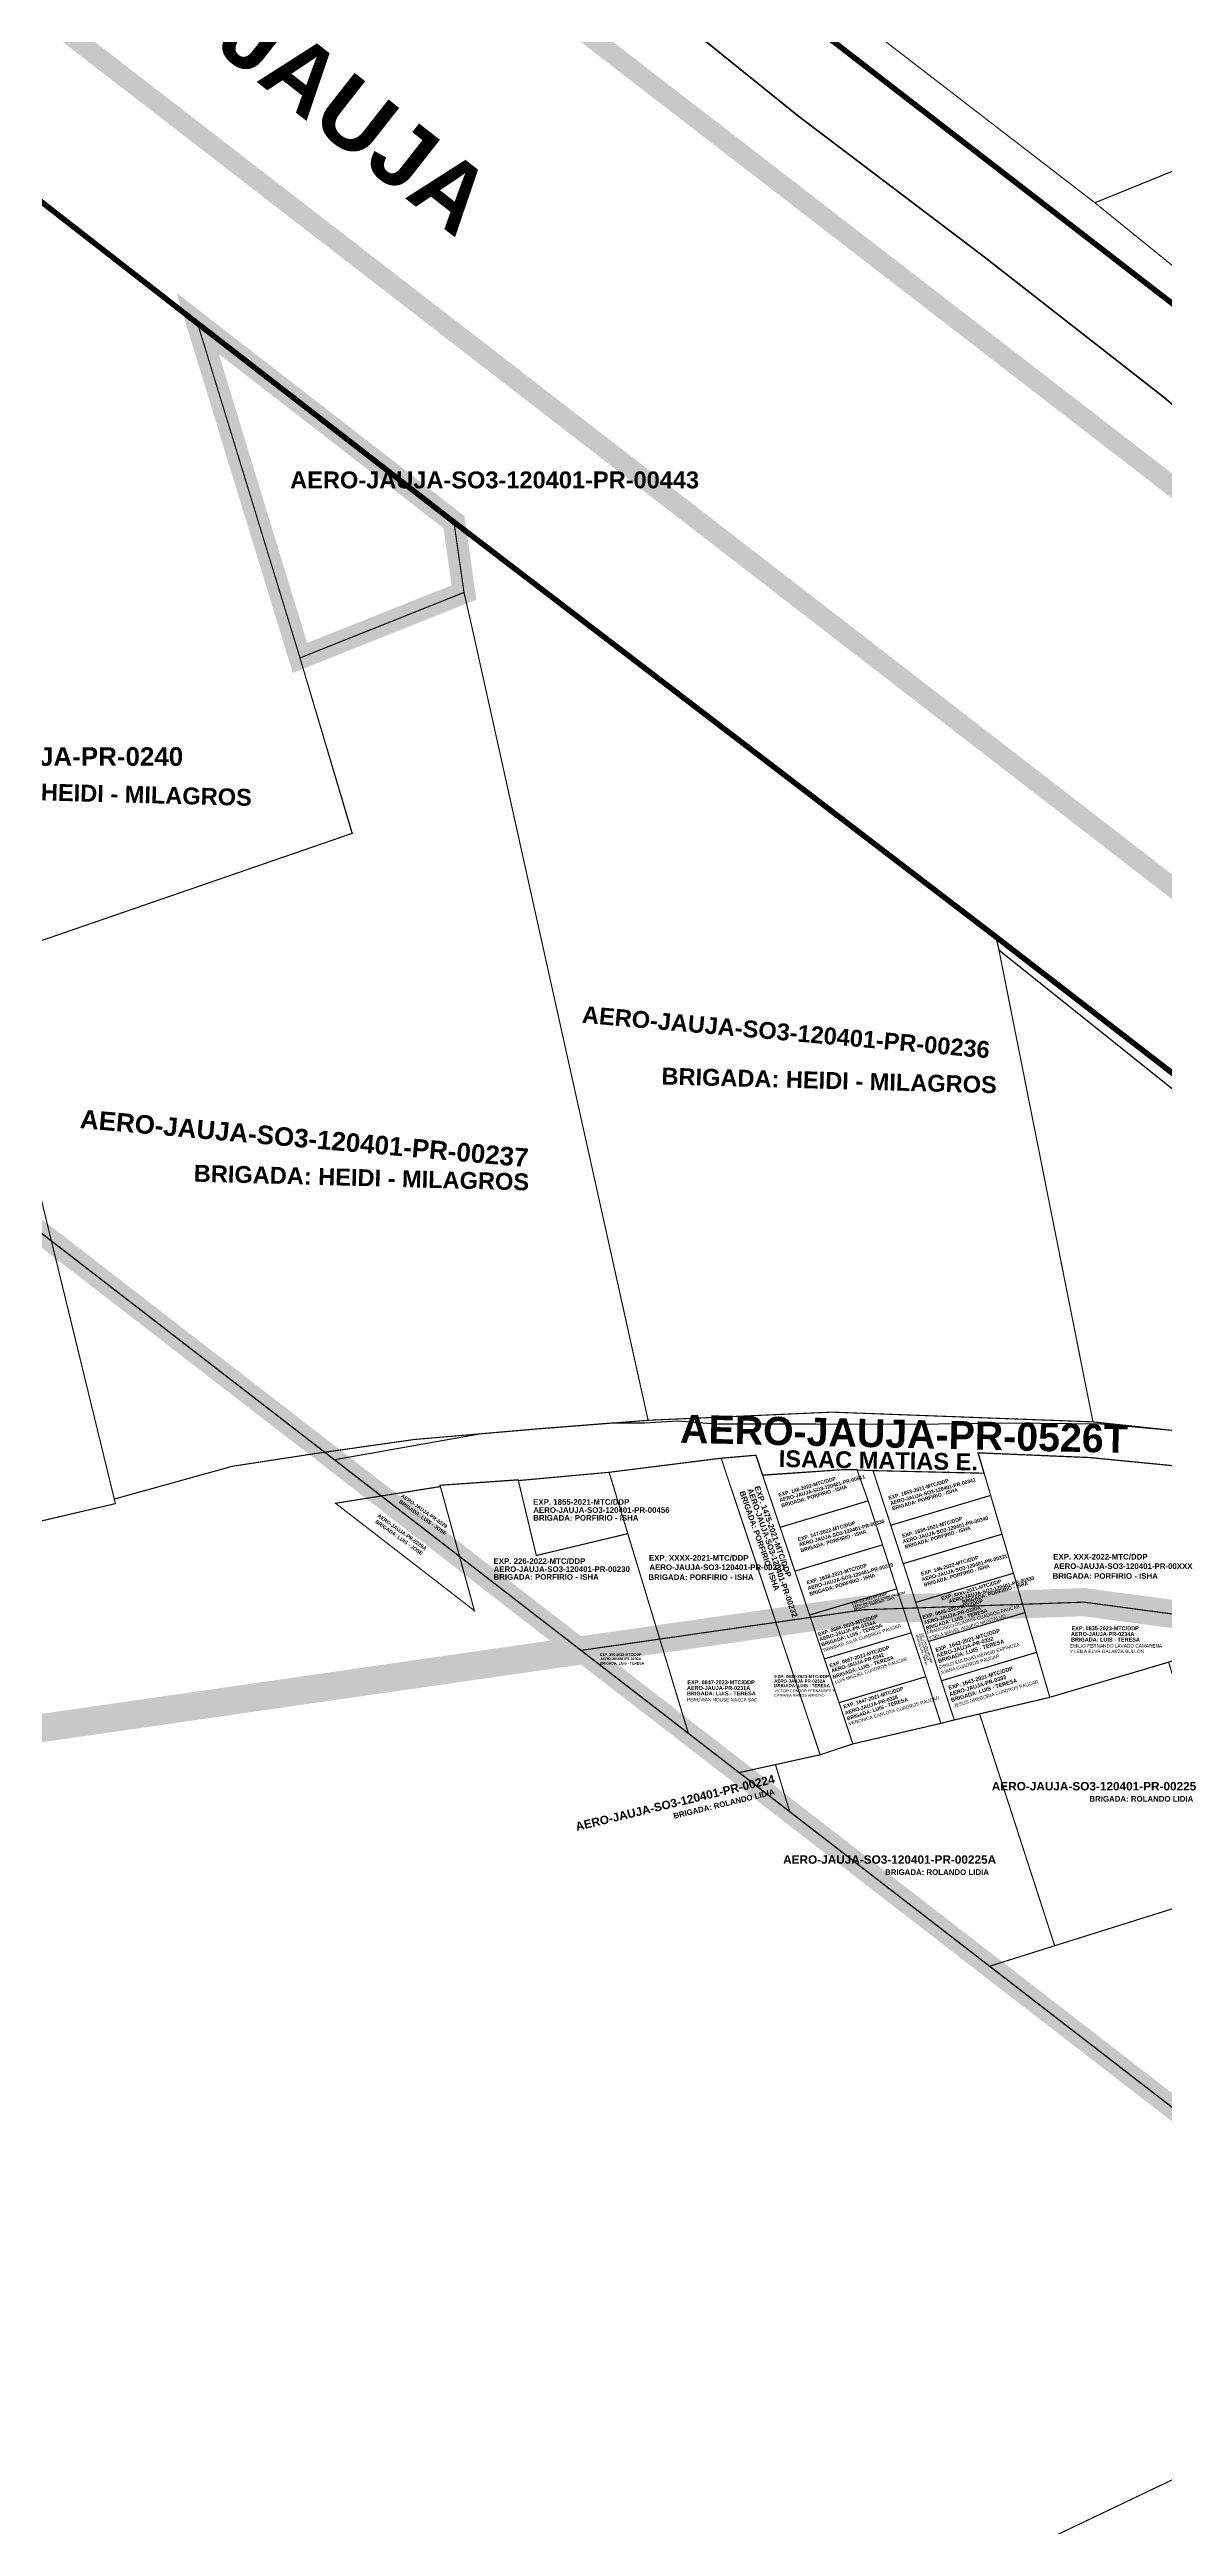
# Model space of a CAD drawing. Header units: metres. Extents: x 91 to 896469, y 125 to 17394210.
# Drawn here: x 448547.5 to 448745.7, y 8696782.9 to 8697223 of the extents above; entities that cross this region are included whole.
import ezdxf
from ezdxf.enums import TextEntityAlignment as Align

# ---------------------------------------------------------------- set-up
doc = ezdxf.new("R2010")
doc.units = ezdxf.units.M
doc.header["$MEASUREMENT"] = 0
doc.linetypes.add('DASHDOT2', pattern=[0.5, 0.25, -0.125, 0, -0.125])
for name, color, linetype, lineweight, true_color in [('AJ_BASE_SUNARP', 7, 'Continuous', 9, 0xc0fcce), ('Comunidad Campesina SUNARP', 7, 'Continuous', 9, 0xe39e00), ('PREDIO DEFINIDO ( EN PROCESO)', 7, 'Continuous', 30, 0xe0e000)]:
    doc.layers.add(name, color=color, linetype=linetype, lineweight=lineweight, true_color=true_color)
for name, color, linetype, lineweight in [('CBC-INTEREST-JAUJA', 150, 'Continuous', 30), ('PMD 2024', 1, 'Continuous', 5), ('PREDIO ADQUIRIDO ( CON RM)', 3, 'Continuous', 30)]:
    doc.layers.add(name, color=color, linetype=linetype, lineweight=lineweight)
for name, color, linetype in [('CODIGO', 7, 'Continuous'), ('EXPEDIENTE', 150, 'Continuous'), ('ortofoto 2025', 7, 'Continuous'), ('SUJETO PASIVO', 4, 'Continuous')]:
    doc.layers.add(name, color=color, linetype=linetype)
doc.styles.add('SANSSERIFBOLD', font='sasb____.pfb')
doc.styles.get("Standard").update_dxf_attribs({"font": 'arial.ttf'})

msp = doc.modelspace()

# ---------------------------------------------------------------- linework, layer by layer
at = {"color": 4, "linetype": 'DASHDOT2', "ltscale": 50}
msp.add_lwpolyline([(448383.74, 8697458.74), (448616.42, 8697278.9), (449049.33, 8696944.23), (449199.74, 8696827.82), (449241.48, 8696795.63), (449336.41, 8696722.26), (449417.35, 8696659.7), (449601.54, 8696517.35), (449638.34, 8696488.83), (449574.28, 8696405.79), (449572.18, 8696403.29), (449568.48, 8696405.71), (449391.99, 8696542.95), (449322.3, 8696596.67), (449255.67, 8696648.15), (449207, 8696685.63), (449062.1, 8696797.73), (448715.69, 8697065.38), (448715.69, 8697065.38), (448715.69, 8697065.38), (448715.69, 8697065.38), (448619.39, 8697139.07), (448573.83, 8697174.38), (448521.7, 8697214.96)], dxfattribs=at)
at = {"color": 30, "lineweight": 0, "const_width": 5}
msp.add_lwpolyline([(445954.14, 8695540.14), (446226.35, 8696553.13), (446260.12, 8696690.92), (446353.33, 8696744.96), (446491.12, 8696769.27), (446615.4, 8696804.4), (446647.83, 8696813.01), (446368.19, 8697143.3), (447401.14, 8697256.26), (447507.41, 8697243.65), (447682.13, 8697175.21), (448310.74, 8696905.03), (448335.51, 8696894.44), (448692.15, 8696945.78), (448731.32, 8696947.13), (448771.85, 8696941.73), (448883.97, 8696920.11), (449096.07, 8696117.68)], dxfattribs=at)
at = {"layer": 'AJ_BASE_SUNARP', "color": 1, "ltscale": 15, "const_width": 3.5}
msp.add_lwpolyline([(447815.43, 8697794.15), (447835.61, 8697807.17), (447844.59, 8697812.97), (447866.46, 8697827.08), (448248.57, 8697530.27), (449605.93, 8696482.47), (449575.02, 8696440.75), (449572, 8696436.67), (448558.87, 8697219.65), (448363.27, 8697370.8)], close=True, dxfattribs=at)
at = {"layer": 'CBC-INTEREST-JAUJA', "color": 150}
msp.add_lwpolyline([(448715.69, 8697065.38), (448716.24, 8697063.04), (448834.71, 8696968.23), (448836.88, 8696962.57), (448818.52, 8696957.47), (448819.41, 8696954.67), (448830.77, 8696959.21), (448836.79, 8696960.37), (448841.35, 8696960.22), (448858.81, 8696949.59), (448864.9, 8696945.14), (448870.81, 8696941.03), (448880.82, 8696934.79), (448921.95, 8696903.29), (448945.8, 8696885.85), (448971.66, 8696865.81), (448993.22, 8696848.82), (449019.46, 8696829.22), (449039.4, 8696813.33), (449058.31, 8696798.68), (449054.73, 8696797.03), (449062.1, 8696797.73), (448715.69, 8697065.38)], close=True, dxfattribs=at)
msp.add_lwpolyline([(448748.13, 8696977.54), (448734.5, 8696978.75), (448718.16, 8696978.95), (448701.28, 8696978.7), (448683.73, 8696978.78), (448665.98, 8696978.75), (448659.11, 8696979.29), (448653.34, 8696978.95), (448647.32, 8696978.94), (448634.47, 8696977.93), (448624.31, 8696977.07), (448604.54, 8696973.56), (448598.21, 8696972.4), (448598.21, 8696972.4), (448606.48, 8696966), (448616.98, 8696967.68), (448616.92, 8696967.91), (448630.8, 8696968.88), (448630.84, 8696968.74), (448646.97, 8696970.21), (448666.87, 8696972.72), (448673.05, 8696973.25), (448674.24, 8696969.72), (448688.71, 8696970.69), (448691.01, 8696970.67), (448693.86, 8696970.51), (448713.62, 8696970.05), (448712.55, 8696973.68), (448732.37, 8696972.84), (448836.88, 8696962.57)], dxfattribs=at)
at = {"layer": 'Comunidad Campesina SUNARP', "color": 242, "const_width": 0.3}
msp.add_lwpolyline([(449328.6, 8696898.23), (449290.6, 8696877.23), (449258.6, 8696886.23), (449214.6, 8696899.23), (449171.6, 8696910.23), (449127.6, 8696922.23), (449090.6, 8696932.23), (449063.6, 8696944.23), (449032.6, 8696944.23), (449020.6, 8696948.23), (449008.6, 8696957.23), (448982.6, 8696979.23), (448969.6, 8696997.23), (448941.6, 8697011.23), (448918.6, 8697031.23), (448892.6, 8697052.23), (448865.6, 8697068.22), (448836.6, 8697091.22), (448807.6, 8697112.22), (448766.6, 8697143.22), (448745.6, 8697161.22), (448713.6, 8697186.22), (448680.6, 8697211.22), (448649.6, 8697236.22)], dxfattribs=at)
at = {"layer": 'ortofoto 2025', "color": 30, "const_width": 1}
msp.add_lwpolyline([(448383.74, 8697458.74), (448616.42, 8697278.9), (449049.33, 8696944.23), (449199.74, 8696827.82), (449241.48, 8696795.63), (449336.41, 8696722.26), (449417.35, 8696659.7), (449601.54, 8696517.35), (449638.34, 8696488.83), (449574.28, 8696405.79), (449572.18, 8696403.29), (449568.48, 8696405.71), (449391.99, 8696542.95), (449322.3, 8696596.67), (449255.67, 8696648.15), (449207, 8696685.63), (449062.1, 8696797.73), (448715.69, 8697065.38), (448619.39, 8697139.07), (448573.83, 8697174.38), (448521.7, 8697214.96)], dxfattribs=at)
at = {"layer": 'PMD 2024', "color": 4, "linetype": 'Continuous', "lineweight": 35, "ltscale": 20, "const_width": 0.25}
msp.add_lwpolyline([(446623.18, 8698528.1), (446620.36, 8698536.51), (446610.4, 8698557.69), (446651.66, 8698611.07), (446576.59, 8698669.1), (446689.93, 8698815.74), (446740.57, 8698776.6), (446806.82, 8698862.32), (449771.2, 8696571.26), (449775.99, 8696557.79), (449674.35, 8696425.76), (449839.54, 8696298.09), (449196.34, 8696510.01), (448340.95, 8697171.27), (448216.44, 8697007.84), (447797.34, 8697331.75), (447784.54, 8697358.86), (447883.43, 8697486.8), (447076.22, 8698110.71), (446956.09, 8698218.6), (446730.51, 8698426.22), (446623.18, 8698528.1)], dxfattribs=at)
at = {"layer": 'PREDIO ADQUIRIDO ( CON RM)', "lineweight": 0, "const_width": 0.2}
for points in [[(448686.39, 8697250.47), (448696.07, 8697224.49), (448733.29, 8697195.82), (448797.48, 8697221.89), (448822.57, 8697233.79), (448795.47, 8697297.63), (448763.72, 8697284.29), (448756.64, 8697281.53), (448721.55, 8697265.77), (448686.39, 8697250.47)], [(448668.64, 8697238.53), (449049.33, 8696944.23)], [(448762.82, 8697171.9), (448733.29, 8697195.82), (448696.07, 8697224.49)], [(448712.55, 8696973.68), (448720.44, 8696946.75), (448731.32, 8696947.13), (448766.55, 8696942.43), (448782.38, 8696947.12), (448813.18, 8696955.99), (448836.88, 8696962.57), (448732.37, 8696972.84), (448712.55, 8696973.68)], [(448666.87, 8696972.72), (448676.61, 8696943.54), (448682.74, 8696944.42), (448673.05, 8696973.25), (448666.87, 8696972.72)], [(448616.92, 8696967.91), (448620.39, 8696955.25), (448641.98, 8696938.56), (448655.97, 8696940.57), (448650.29, 8696959.3), (448634.03, 8696955.42), (448630.8, 8696968.88), (448616.92, 8696967.91)], [(448677.36, 8696960.43), (448693, 8696965.13), (448695.56, 8696957.32), (448679.98, 8696952.64), (448677.36, 8696960.43)], [(448697.02, 8696960.8), (448699.23, 8696953.97), (448716.79, 8696959.21), (448714.77, 8696966.1), (448697.02, 8696960.8)], [(448701.45, 8696947.08), (448701.77, 8696946.11), (448720.44, 8696946.75), (448718.82, 8696952.27), (448701.45, 8696947.08)], [(448682.6, 8696944.84), (448682.74, 8696944.42), (448692.15, 8696945.78), (448699.23, 8696946.02), (448698.09, 8696949.5), (448682.6, 8696944.84)]]:
    msp.add_lwpolyline(points, dxfattribs=at)
for points in [[(448492.77, 8697176.91), (448521.7, 8697214.96), (448573.83, 8697174.38), (448591.9, 8697115.38), (448601.29, 8697083.75), (448535.72, 8697061.12), (448520.08, 8697055.75), (448492.14, 8697107.72), (448527.45, 8697122.65)], [(448733.29, 8697195.82), (448769.03, 8697210.33), (448783.26, 8697180.01), (448762.82, 8697171.9)], [(448619.39, 8697139.07), (448715.69, 8697065.38), (448716.24, 8697063.04), (448732.95, 8696979.17), (448686.58, 8696980.9), (448653.9, 8696979.45), (448622.52, 8697120.71), (448621.18, 8697126.57)], [(448619.39, 8697139.07), (448715.69, 8697065.38), (448716.24, 8697063.04), (448732.95, 8696979.17), (448686.58, 8696980.9), (448653.9, 8696979.45), (448622.52, 8697120.71), (448621.18, 8697126.57)], [(448535.72, 8697061.12), (448601.33, 8697083.76), (448592.03, 8697114.93), (448621.18, 8697126.57), (448622.52, 8697120.71), (448653.9, 8696979.45), (448634.47, 8696977.93), (448612.37, 8696976.04), (448594.56, 8696973.51), (448580, 8696971.27), (448559.03, 8696965.45)], [(448535.72, 8697061.12), (448601.33, 8697083.76), (448592.03, 8697114.93), (448621.18, 8697126.57), (448622.52, 8697120.71), (448653.9, 8696979.45), (448634.47, 8696977.93), (448612.37, 8696976.04), (448594.56, 8696973.51), (448580, 8696971.27), (448559.03, 8696965.45)], [(448716.24, 8697063.04), (448834.71, 8696968.23), (448732.95, 8696979.17)], [(448716.24, 8697063.04), (448834.71, 8696968.23), (448732.95, 8696979.17)], [(448535.72, 8697061.12), (448507.34, 8697051.38), (448430.48, 8696999.91), (448456.02, 8696940.46), (448559.23, 8696964.64)], [(448630.84, 8696968.74), (448646.97, 8696970.21), (448650.29, 8696959.3), (448634.03, 8696955.42)], [(448666.87, 8696972.72), (448646.97, 8696970.21), (448650.29, 8696959.3), (448655.97, 8696940.57), (448676.61, 8696943.54)], [(448674.24, 8696969.72), (448688.71, 8696970.69), (448691.01, 8696970.67), (448693, 8696965.13), (448677.36, 8696960.43)], [(448693.86, 8696970.51), (448697.02, 8696960.8), (448714.77, 8696966.1), (448713.62, 8696970.05)], [(448679.98, 8696952.64), (448695.56, 8696957.32), (448698.09, 8696949.5), (448682.6, 8696944.84)], [(448699.25, 8696953.98), (448716.79, 8696959.21), (448718.82, 8696952.27), (448701.45, 8696947.08)], [(448676.59, 8696943.54), (448655.97, 8696940.57), (448661.06, 8696923.81), (448670.08, 8696916.84), (448684.47, 8696920.01)], [(448682.74, 8696944.42), (448676.59, 8696943.54), (448684.47, 8696920.01), (448690.29, 8696921.94)], [(448682.74, 8696944.42), (448692.15, 8696945.78), (448699.23, 8696946.02), (448700.66, 8696941.69), (448685.22, 8696937.05)], [(448703.75, 8696940.16), (448703.71, 8696940.15), (448701.77, 8696946.11), (448699.23, 8696946.02), (448700.66, 8696941.69), (448703.25, 8696933.89), (448705.92, 8696925.59), (448708.3, 8696926.2), (448706.03, 8696933.16)], [(448701.77, 8696946.11), (448720.44, 8696946.75), (448720.87, 8696945.27), (448703.71, 8696940.15)], [(448720.87, 8696945.27), (448722.94, 8696938.21), (448706.03, 8696933.16), (448703.75, 8696940.16)], [(448766.55, 8696942.43), (448731.32, 8696947.13), (448720.44, 8696946.75), (448725.28, 8696930.22)], [(448655.97, 8696940.57), (448641.98, 8696938.56), (448661.06, 8696923.81)], [(448685.22, 8696937.05), (448700.66, 8696941.69), (448703.25, 8696933.89), (448687.83, 8696929.26)], [(448722.94, 8696938.21), (448725.28, 8696930.22), (448708.3, 8696926.2), (448706.03, 8696933.16)], [(448712.8, 8696927.27), (448726.15, 8696886.07), (448759.03, 8696896.39), (448746.39, 8696936.47), (448725.28, 8696930.22)], [(448687.83, 8696929.26), (448703.25, 8696933.89), (448705.92, 8696925.59), (448690.29, 8696921.94)], [(448676.53, 8696918.26), (448679.05, 8696909.91), (448714.58, 8696882.43), (448726.15, 8696886.07), (448712.8, 8696927.27), (448708.3, 8696926.2), (448705.92, 8696925.59), (448690.29, 8696921.94), (448684.47, 8696920.01)], [(448676.53, 8696918.26), (448679.05, 8696909.91), (448714.58, 8696882.43), (448726.15, 8696886.07), (448712.8, 8696927.27), (448708.3, 8696926.2), (448705.92, 8696925.59), (448690.29, 8696921.94), (448684.47, 8696920.01)], [(448831.14, 8696864.52), (448891.82, 8696890.43), (448883.97, 8696920.11), (448857.55, 8696925.21), (448845.64, 8696920.8), (448832.87, 8696917.48), (448818.09, 8696912.59), (448796.27, 8696906.84), (448759.03, 8696896.39), (448726.15, 8696886.07), (448714.58, 8696882.43), (448770.47, 8696839.23)], [(448670.08, 8696916.84), (448679.05, 8696909.91), (448676.53, 8696918.26)], [(448679.63, 8696759), (448786.48, 8696809.97), (448891.63, 8696859.3), (448945.8, 8696885.85), (448971.66, 8696865.81), (448893.15, 8696829.61), (448848.07, 8696807.03), (448714.32, 8696741.71)]]:
    msp.add_lwpolyline(points, close=True, dxfattribs=at)
at = {"layer": 'PREDIO DEFINIDO ( EN PROCESO)', "lineweight": 0, "const_width": 4}
msp.add_lwpolyline([(448365.95, 8697151.95), (449196.34, 8696510.01), (449839.54, 8696298.09), (449674.35, 8696425.76), (449775.99, 8696557.79), (449771.2, 8696571.26), (446806.82, 8698862.32)], dxfattribs=at)
at = {"layer": 'PREDIO DEFINIDO ( EN PROCESO)', "lineweight": 0}
for points, const_width in [([(448573.83, 8697174.38), (448619.39, 8697139.07), (448621.18, 8697126.57), (448592.03, 8697114.93)], 4), ([(448598.35, 8696964.7), (448606.48, 8696966), (448620.39, 8696955.25), (448623.03, 8696945.62)], 0.2), ([(448606.48, 8696966), (448620.39, 8696955.25), (448616.98, 8696967.68)], 0.2)]:
    msp.add_lwpolyline(points, close=True, dxfattribs=dict(at, const_width=const_width))

# ---------------------------------------------------------------- texts
at = {"layer": 'CBC-INTEREST-JAUJA', "style": 'SANSSERIFBOLD'}
for s, height, rotation, p in [('AERO-JAUJA-PR-0526T', 5, 358.6799, (448659.53, 8696975.46)), ('ISAAC MATIAS E. ', 3, 359.0026, (448677.1, 8696971.15))]:
    msp.add_text(s, height=height, rotation=rotation, dxfattribs=at).set_placement(p)
at = {"layer": 'CODIGO', "color": 4, "linetype": 'Continuous', "lineweight": 0, "style": 'SANSSERIFBOLD'}
msp.add_text('CERCO PERIMETRICAL DEL AEROPUERTO DE JAUJA', height=12, rotation=321.8976, dxfattribs=at).set_placement((448446.97, 8697325.02), align=Align.CENTER)
at = {"layer": 'CODIGO', "style": 'SANSSERIFBOLD'}
msp.add_text('AERO-JAUJA-PR-0240', height=3.3, dxfattribs=at).set_placement((448546.43, 8697095.76), align=Align.CENTER)
at = {"layer": 'CODIGO', "color": 6, "linetype": 'Continuous', "lineweight": 20, "style": 'SANSSERIFBOLD'}
for p in [(448553.64, 8697089.41), (448686.03, 8697038.35), (448602.92, 8697021.08)]:
    msp.add_text('BRIGADA: HEIDI - MILAGROS', height=3, rotation=358.4947, dxfattribs=at).set_placement(p, align=Align.CENTER)
at = {"layer": 'CODIGO', "style": 'SANSSERIFBOLD'}
for s, height, p in [('AERO-JAUJA-SO3-120401-PR-00236', 3, (448678.26, 8697046.94)), ('AERO-JAUJA-SO3-120401-PR-00237', 3.3, (448592.66, 8697027.91)), ('AERO-JAUJA-SO3-120401-PR-00237', 3.3, (448592.66, 8697027.91))]:
    msp.add_text(s, height=height, rotation=355, dxfattribs=at).set_placement(p, align=Align.CENTER)
at = {"layer": 'CODIGO', "lineweight": 20, "style": 'SANSSERIFBOLD'}
for s, height, rotation, p in [('AERO-JAUJA-SO3-120401-PR-00511', 0.65, 15.585, (448677.36, 8696964.93)), ('AERO-JAUJA-PR-0229', 0.65, 324.8801, (448609.92, 8696965.87)), ('AERO-JAUJA-SO3-120401-PR-00232', 1, 289.4623, (448671.51, 8696967.15)), ('AERO-JAUJA-SO3-120401-PR-00341', 0.65, 15.585, (448697.01, 8696964.38)), ('AERO-JAUJA-PR-0229A', 0.65, 324.7477, (448605.73, 8696962.32)), ('AERO-JAUJA-SO3-120401-PR-00336', 0.65, 15.585, (448680.79, 8696957.01)), ('AERO-JAUJA-SO3-120401-PR-00340', 0.65, 15.585, (448699.24, 8696957.57)), ('AERO-JAUJA-SO3-120401-PR-00339', 0.65, 15.585, (448682.36, 8696949.28)), ('AERO-JAUJA-SO3-120401-PR-00331', 0.65, 15.585, (448702.62, 8696950.82)), ('AERO-JAUJA-SO3-120401-PR-00330', 0.65, 15.585, (448707.43, 8696946.94)), ('AERO-JAUJA-SO3-120401-PR-00334', 0.4, 15.585, (448690.29, 8696946.09)), ('AERO-JAUJA-PR-0334A', 0.65, 17.1712, (448684.45, 8696940.19)), ('AERO-JAUJA-PR-0330A', 0.65, 15.3822, (448702.99, 8696943.13)), ('AERO-JAUJA-PR-0512', 0.325, 287.479, (448702, 8696941.43)), ('AERO-JAUJA-PR-0332', 0.7, 17.1712, (448705.27, 8696937.27)), ('AERO-JAUJA-PR-0342', 0.65, 17.1712, (448686.53, 8696934.61)), ('AERO-JAUJA-PR-0333', 0.7, 17.1712, (448707.54, 8696930.4)), ('AERO-JAUJA-PR-0338', 0.65, 17.1712, (448688.98, 8696927.11))]:
    msp.add_text(s, height=height, rotation=rotation, dxfattribs=at).set_placement(p)
at = {"layer": 'CODIGO', "color": 6, "linetype": 'Continuous', "lineweight": 20, "style": 'SANSSERIFBOLD'}
for s, height, rotation, p in [('BRIGADA: LUIS - JOSE', 0.65, 324.8801, (448609.53, 8696964.82)), ('BRIGADA: PORFIRIO - ISHA', 1, 289.4623, (448670.12, 8696966.69)), ('BRIGADA: PORFIRIO - ISHA', 0.65, 16.3257, (448677.67, 8696963.95)), ('BRIGADA: PORFIRIO - ISHA', 0.65, 16.3257, (448697.33, 8696963.43)), ('BRIGADA: LUIS - JOSE', 0.65, 324.7477, (448605.34, 8696961.27)), ('BRIGADA: PORFIRIO - ISHA', 0.65, 16.3257, (448699.62, 8696956.63)), ('BRIGADA: PORFIRIO - ISHA', 0.65, 16.3257, (448681.08, 8696955.98)), ('BRIGADA: PORFIRIO - ISHA', 0.65, 16.3257, (448682.67, 8696948.24)), ('BRIGADA: PORFIRIO - ISHA', 0.65, 16.3257, (448703, 8696949.88)), ('BRIGADA: PORFIRIO - ISHA', 0.4, 16.3257, (448690.54, 8696945.62)), ('BRIGADA: PORFIRIO - ISHA', 0.65, 16.3257, (448709.81, 8696946.8)), ('BRIGADA: LUIS - TERESA', 0.65, 17.912, (448684.8, 8696939.23)), ('BRIGADA: LUIS - TERESA', 0.65, 16.1229, (448703.36, 8696942.21)), ('BRIGADA: LUIS - TERESA', 0.325, 288.2198, (448701.46, 8696941.29)), ('BRIGADA: LUIS - TERESA', 0.7, 17, (448705.55, 8696936.32)), ('BRIGADA: LUIS - TERESA', 0.65, 17.912, (448686.81, 8696933.52)), ('BRIGADA: LUIS - TERESA', 0.65, 17.912, (448689.33, 8696926.1)), ('BRIGADA: LUIS - TERESA', 0.7, 17, (448707.84, 8696929.37))]:
    msp.add_text(s, height=height, rotation=rotation, dxfattribs=at).set_placement(p)
at = {"layer": 'CODIGO', "lineweight": 20, "style": 'SANSSERIFBOLD'}
for s, height, p in [('AERO-JAUJA-SO3-120401-PR-00456', 1, (448633.49, 8696963)), ('AERO-JAUJA-SO3-120401-PR-00230', 1, (448626.44, 8696952.5)), ('AERO-JAUJA-SO3-120401-PR-00231', 1, (448654.12, 8696952.83)), ('AERO-JAUJA-PR-0234A', 0.7, (448729.05, 8696941.12)), ('AERO-JAUJA-PR-0231A', 0.7, (448660.8, 8696931.53)), ('AERO-JAUJA-PR-0232A', 0.567, (448676.29, 8696932.82))]:
    msp.add_text(s, height=height, dxfattribs=at).set_placement(p)
at = {"layer": 'CODIGO', "color": 6, "linetype": 'Continuous', "lineweight": 20, "style": 'SANSSERIFBOLD'}
for s, height, p in [('BRIGADA: PORFIRIO - ISHA', 1, (448633.48, 8696961.61)), ('BRIGADA: PORFIRIO - ISHA', 1, (448626.43, 8696951.11)), ('BRIGADA: PORFIRIO - ISHA', 1, (448653.94, 8696951.07)), ('BRIGADA: PORFIRIO - ISHA', 1, (448725.78, 8696951.28)), ('BRIGADA: LUIS - TERESA', 0.7, (448729.06, 8696940.13)), ('BRIGADA: LUIS - TERESA', 0.45, (448645.34, 8696936.05)), ('BRIGADA: LUIS - TERESA', 0.7, (448660.8, 8696930.55)), ('BRIGADA: LUIS - TERESA', 0.567, (448676.3, 8696932.02))]:
    msp.add_text(s, height=height, dxfattribs=at).set_placement(p)
at = {"layer": 'CODIGO', "color": 1, "lineweight": 20, "style": 'SANSSERIFBOLD'}
msp.add_text('AERO-JAUJA-SO3-120401-PR-00XXX', height=1, dxfattribs=at).set_placement((448725.96, 8696953.03))
at = {"layer": 'CODIGO', "color": 7, "lineweight": 20, "style": 'SANSSERIFBOLD'}
msp.add_text('AERO-JAUJA-PR-0230A', height=0.45, dxfattribs=at).set_placement((448645.42, 8696936.84))
at = {"layer": 'CODIGO', "color": 1, "linetype": 'Continuous', "lineweight": 0, "style": 'SANSSERIFBOLD'}
msp.add_text('AERO-JAUJA-SO3-120401-PR-00224', height=1.5, rotation=13.6241, dxfattribs=at).set_placement((448658.86, 8696910.75), align=Align.CENTER)
at = {"layer": 'CODIGO', "color": 6, "linetype": 'Continuous', "lineweight": 0, "style": 'SANSSERIFBOLD'}
msp.add_text('BRIGADA: ROLANDO LIDIA', height=1, rotation=13.6241, dxfattribs=at).set_placement((448667.5, 8696910.8), align=Align.CENTER)
at = {"layer": 'CODIGO', "color": 1, "linetype": 'Continuous', "lineweight": 0, "style": 'SANSSERIFBOLD'}
for s, p in [('AERO-JAUJA-SO3-120401-PR-00225', (448733.14, 8696913.67)), ('AERO-JAUJA-SO3-120401-PR-00225A', (448696.82, 8696900.64))]:
    msp.add_text(s, height=1.5, dxfattribs=at).set_placement(p, align=Align.CENTER)
at = {"layer": 'CODIGO', "color": 6, "linetype": 'Continuous', "lineweight": 0, "style": 'SANSSERIFBOLD'}
for p in [(448741.55, 8696911.68), (448705.23, 8696898.65)]:
    msp.add_text('BRIGADA: ROLANDO LIDIA', height=1, dxfattribs=at).set_placement(p, align=Align.CENTER)
at = {"layer": 'EXPEDIENTE', "linetype": 'Continuous', "lineweight": 20, "style": 'SANSSERIFBOLD'}
for s, height, rotation, p in [('EXP. 148-2022-MTC/DDP', 0.65, 16.3257, (448677.17, 8696965.84)), ('EXP. 1475-2021-MTC/DDP', 1, 289.4623, (448672.77, 8696967.57)), ('EXP. 1853-2021-MTC/DDP', 0.65, 16.3257, (448696.72, 8696965.32)), ('EXP. 147-2022-MTC/DDP', 0.65, 16.3257, (448680.6, 8696957.94)), ('EXP. 1639-2021-MTC/DDP', 0.65, 16.3257, (448699.13, 8696958.56)), ('EXP. 1638-2021-MTC/DDP', 0.65, 16.3257, (448682.19, 8696950.27)), ('EXP. 146-2022-MTC/DDP', 0.65, 16.3257, (448702.51, 8696951.8)), ('EXP. xxx-2021-MTC/DDP', 0.4, 16.3257, (448690.13, 8696946.62)), ('EXP. xxxx-2021-MTC/DDP', 0.65, 16.3257, (448706.1, 8696947.45))]:
    msp.add_text(s, height=height, rotation=rotation, dxfattribs=at).set_placement(p)
for s, p in [('EXP. 1855-2021-MTC/DDP', (448633.47, 8696964.43)), ('EXP. 226-2022-MTC/DDP', (448626.43, 8696953.93))]:
    msp.add_text(s, height=1, dxfattribs=at).set_placement(p)
at = {"layer": 'EXPEDIENTE', "color": 1, "linetype": 'Continuous', "lineweight": 20, "style": 'SANSSERIFBOLD'}
for s, p in [('EXP. XXXX-2021-MTC/DDP', (448654.04, 8696954.49)), ('EXP. XXX-2022-MTC/DDP', (448725.89, 8696954.7))]:
    msp.add_text(s, height=1, dxfattribs=at).set_placement(p)
at = {"layer": 'EXPEDIENTE', "color": 3, "lineweight": 20, "style": 'SANSSERIFBOLD'}
for s, height, rotation, p in [('EXP. 0665-2023-MTC/DDP', 0.65, 15.3822, (448702.77, 8696944.12)), ('EXP. 0666-2023-MTC/DDP', 0.65, 17.1712, (448684.2, 8696941.08)), ('EXP. 0667-2023-MTC/DDP', 0.65, 17.1712, (448686.23, 8696935.5)), ('EXP. 1778-2023-MTC/DDP', 0.325, 287.479, (448702.45, 8696941.58)), ('EXP. 1642-2021-MTC/DDP', 0.7, 17.1712, (448705.08, 8696938.26)), ('EXP. 1643-2021-MTC/DDP', 0.7, 17.1712, (448707.39, 8696931.53)), ('EXP. 1647-2021-MTC/DDP', 0.65, 17.1712, (448688.73, 8696928.22))]:
    msp.add_text(s, height=height, rotation=rotation, dxfattribs=at).set_placement(p)
for s, height, p in [('EXP. 0835-2023-MTC/DDP', 0.7, (448729.14, 8696942.13)), ('EXP. 0834-2023-MTC/DDP', 0.567, (448676.36, 8696933.64)), ('EXP. 0847-2023-MTC/DDP', 0.7, (448660.89, 8696932.54))]:
    msp.add_text(s, height=height, dxfattribs=at).set_placement(p)
at = {"layer": 'EXPEDIENTE', "color": 3, "linetype": 'Continuous', "lineweight": 20, "style": 'SANSSERIFBOLD'}
msp.add_text('EXP. 350-2022-MTC/DDP', height=0.45, dxfattribs=at).set_placement((448645.39, 8696937.59))
at = {"layer": 'PREDIO ADQUIRIDO ( CON RM)', "lineweight": 0, "style": 'SANSSERIFBOLD'}
msp.add_text('AERO-JAUJA-SO3-120401-PR-00443', height=3, dxfattribs=at).set_placement((448626.62, 8697145.07), align=Align.CENTER)
at = {"layer": 'SUJETO PASIVO', "char_height": 0.6, "attachment_point": 1}
for s, width, heights, insert, rotation in [('TRINIDAD JULIA CUADROS PAUCAR ', 38.5621, [10.76], (448684.84, 8696938.79), 18), ('FRANCISCO DIOMINIS CUADROS PAUCAR YSELA MAVEL AQUINO MONTALVO', 17.7002, [6.11], (448703.38, 8696941.97), 16.1537), ('CIRILO EULOGIO MERINO ESPINOZA\\PJUANA CUADROS PAUCAR', 17.7002, [6.11], (448705.46, 8696935.82), 16.1537), (' LUIS MIGUEL CUADROS PAUCAR', 38.5621, [10.76], (448686.78, 8696933.13), 18), ('VERONICA CARLOTA CUADROS PAUCAR ', 17.7002, [6.11], (448689.48, 8696925.79), 16.1537), (' JESUS GREGORIA CUADROS PAUCAR ', 17.7002, [6.11], (448707.94, 8696928.93), 16.1537)]:
    msp.add_mtext_dynamic_manual_height_columns(s, width=width, gutter_width=1, heights=heights, dxfattribs=dict(at, insert=insert, rotation=rotation))
at = {"layer": 'SUJETO PASIVO', "attachment_point": 1}
for s, width, gutter_width, heights, insert, char_height in [('EMILIO FERNANDO LAVADO CAMARENA\\PY LEILA ELVA GALARZA BULLON', 17.7002, 1, [6.11], (448728.84, 8696939.67), 0.6), (' PERUVIAN HOUSE NAZCA SAC', 17.7002, 1, [6.11], (448660.59, 8696930.08), 0.6), ('VICTOR CONDOR FERNANDEZ Y\\PEPIFANIA RAMOS ARROYO', 14.3372, 0.81, [4.95], (448676.34, 8696931.62), 0.486)]:
    msp.add_mtext_dynamic_manual_height_columns(s, width=width, gutter_width=gutter_width, heights=heights, dxfattribs=dict(at, insert=insert, char_height=char_height))

doc.saveas('drawing.dxf')
